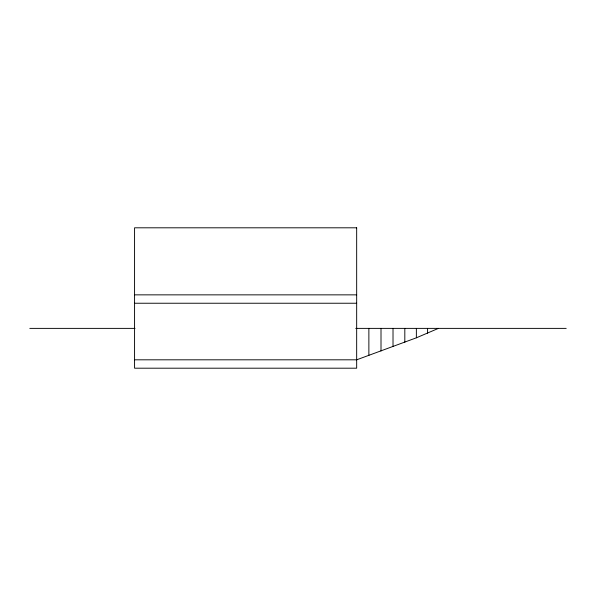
<?xml version="1.0" encoding="UTF-8"?>
<svg xmlns="http://www.w3.org/2000/svg" width="596" height="596" viewBox="0 0 596 596"><rect width="100%" height="100%" fill="white"/><g stroke="black" fill="none" stroke-linecap="round" stroke-linejoin="round"><path stroke-width="0.89" d="M416.366 337.813L438.418 328.381M134.562 359.813L356.669 359.813L416.366 337.813L416.366 328.381M134.562 294.856L356.669 294.856M134.562 303.237L356.669 303.237M29.8 328.381L135.031 328.381M355.738 328.381L566.2 328.381M427.585 328.381L427.585 333.201M404.818 328.381L404.818 342.208M393.017 328.381L393.017 346.611M381.008 328.381L381.008 351.014M368.872 328.381L368.872 355.41M356.669 227.806L134.569 227.806L134.569 368.194L356.669 368.194L356.669 227.806"/></g></svg>
